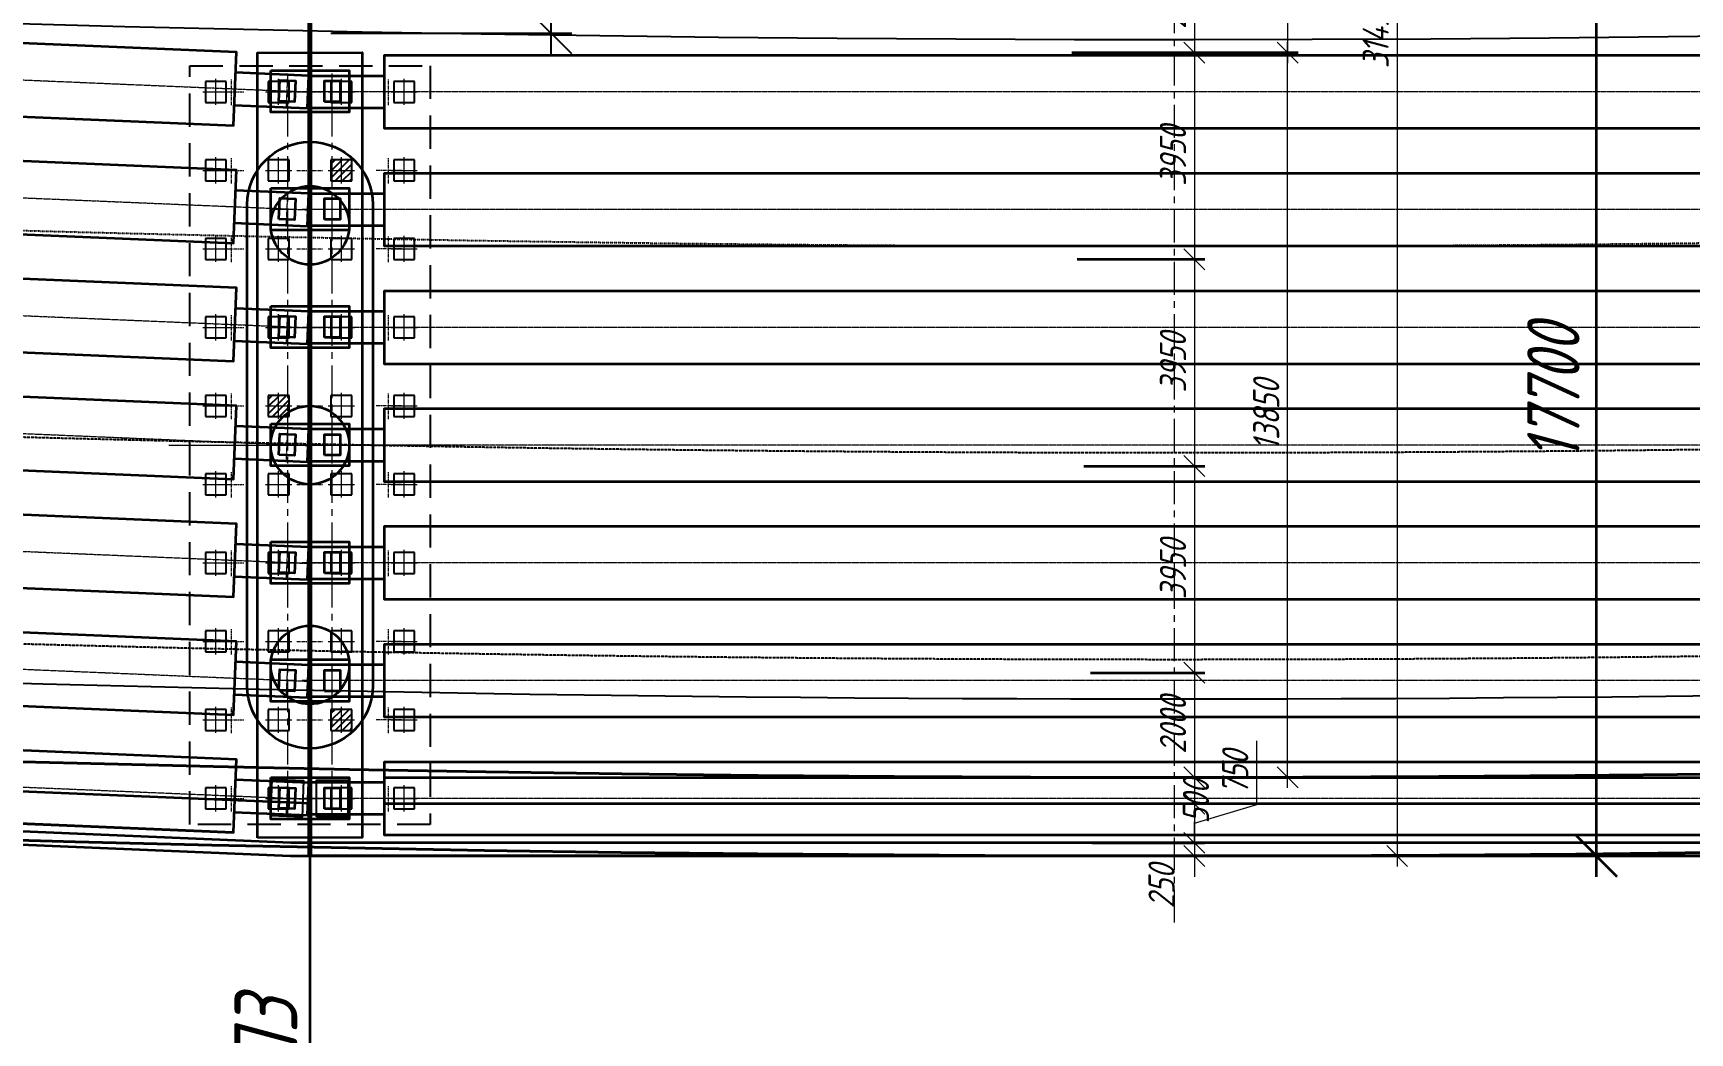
# Model space of a CAD drawing. Header units: millimetres. Extents: x 265754 to 14267433, y -6145605 to 2433772.
# Drawn here: x 6831254 to 6862927, y -690029 to -670926 of the extents above; entities that cross this region are included whole.
import ezdxf
from ezdxf import colors
from ezdxf.entities.mleader import LeaderData, LeaderLine
from ezdxf.math import Vec2, Vec3

# ---------------------------------------------------------------- set-up
doc = ezdxf.new("R2010")
doc.units = ezdxf.units.MM
for name, pattern in [('15-15', [6, 1.5, -3, 1.5]), ('DASHED', [7, 5, -2, 0]), ('невидимая', [9.525, 6.35, -3.175]), ('осевая', [2, 1.25, -0.25, 0.25, -0.25])]:
    doc.linetypes.add(name, pattern=pattern)
for name, color, linetype, lineweight in [('1-Бетон', 106, 'Continuous', 35), ('ИС_Выноски', 3, 'Continuous', 18), ('ИС_Ось', 3, 'осевая', 18), ('ИС_Размер', 3, 'Continuous', 18)]:
    doc.layers.add(name, color=color, linetype=linetype, lineweight=lineweight)
doc.layers.add('_Defpoints', color=8, linetype='Continuous', plot=False)
for name, color, linetype in [('_Размер', 7, 'Continuous'), ('ИС_Невидимая', 4, 'невидимая'), ('Основное направление 30.05.Верх покрытия', 7, 'Continuous'), ('Основное направление 30.05.Ось трассы', 7, 'Continuous'), ('Ось_петли_новый план.Верх покрытия', 7, 'Continuous'), ('Петля 1 ось справа.Верх покрытия', 7, 'Continuous'), ('Штриховая', 7, 'Continuous')]:
    doc.layers.add(name, color=color, linetype=linetype)
doc.styles.add('0', font='isocpeur.ttf', dxfattribs={"width": 0.8, "oblique": 15})
doc.styles.add('ISOCPEUR', font='isocpeur.ttf', dxfattribs={"width": 0.8, "oblique": 15, "height": 2.5})
doc.dimstyles.new('М200', dxfattribs={"dimscale": 200, "dimtxt": 2.5, "dimasz": 2, "dimexe": 1, "dimexo": 1, "dimgap": 0.8, "dimtad": 1, "dimdec": 0, "dimzin": 0, "dimdsep": 46, "dimtxsty": '0', "dimblk": 'OBLIQUE', "dimcen": 0.09, "dimdle": 1, "dimclrd": 256, "dimclre": 256, "dimclrt": 256, "dimadec": 4, "dimazin": 0, "dimtfac": 1, "dimtdec": 0, "dimtmove": 1, "dimatfit": 2, "dimfxl": 1, "dimtolj": 1, "dimtzin": 0, "dimlwd": -1, "dimarcsym": 0})
doc.dimstyles.new('М400нов', dxfattribs={"dimscale": 400, "dimtxt": 2.5, "dimasz": 2, "dimexe": 1, "dimexo": 1, "dimgap": 0.8, "dimtad": 1, "dimdec": 0, "dimzin": 0, "dimdsep": 46, "dimtxsty": '0', "dimblk": 'OBLIQUE', "dimcen": 0.09, "dimdle": 1, "dimclrd": 256, "dimclre": 256, "dimclrt": 256, "dimadec": 4, "dimazin": 0, "dimtfac": 1, "dimtdec": 0, "dimtmove": 1, "dimatfit": 2, "dimfxl": 1, "dimtolj": 1, "dimtzin": 0, "dimlwd": -1, "dimarcsym": 0})

# ---------------------------------------------------------------- blocks, each defined once
blk = doc.blocks.new('дорога план')
at = {"layer": 'Основное направление 30.05.Верх покрытия', "color": 5, "flags": 128}
blk.add_lwpolyline([(-265125, 62822, 0.022954), (-196382, 36536, 0.184063), (374243, 62046)], format="xyb", dxfattribs=at)
at = {"layer": 'Основное направление 30.05.Верх покрытия', "color": 6, "flags": 128}
blk.add_lwpolyline([(-265125, 53180, 0.021762), (-199161, 28134, 0.038759), (-77278, -1938, 0.025058), (3012, -14935, 0.040649), (135241, -12708)], format="xyb", dxfattribs=at)
at = {"layer": 'Основное направление 30.05.Верх покрытия', "color": 84, "flags": 128}
blk.add_lwpolyline([(-265125, 49916, 0.021366), (-200103, 25285, 0.038759), (-77769, -4898, 0.025058), (2819, -17929, 0.040644), (135520, -15696)], format="xyb", dxfattribs=at)
at = {"layer": 'Ось_петли_новый план.Верх покрытия', "color": 5, "linetype": 'DASHED', "flags": 128}
for points in [[(134781, -8031, -0.065719), (-77117, -1002)], [(135168, -11962, -0.065719), (-77764, -4899, -0.065719)]]:
    blk.add_lwpolyline(points, format="xyb", dxfattribs=at)
at = {"layer": 'Петля 1 ось справа.Верх покрытия', "color": 5, "linetype": '15-15', "flags": 128}
blk.add_lwpolyline([(-265125, 58518, 0.022417), (-197623, 32786, 0.183514), (374243, 57743)], format="xyb", dxfattribs=at)
blk = doc.blocks.new('б33 план')
at = {"layer": '1-Бетон'}
blk.add_lwpolyline([(1400, 700), (31600, 700), (31600, -700), (1400, -700)], close=True, dxfattribs=at)
blk.add_lwpolyline([(31600, 310), (33000, 310), (33000, -310), (31600, -310)], dxfattribs=at)
at = {"layer": 'ИС_Ось', "color": 3, "ltscale": 20}
for points in [[(0, 0), (33000, 0)], [(32600, 310), (32600, -310)]]:
    blk.add_lwpolyline(points, dxfattribs=at)
blk = doc.blocks.new('*U1460')
blk.add_blockref('б33 план', (-16500, 0))
blk = doc.blocks.new('*U1461')
at = {"layer": '_Defpoints', "color": 0, "linetype": 'ByBlock', "lineweight": -2, "transparency": 16777216}
for p in [(0, 29250), (0, 27000), (0, 24750), (0, 22500), (0, 20250), (0, 18000), (0, 15750)]:
    blk.add_blockref('*U1460', p, dxfattribs=at)
blk = doc.blocks.new('_OBLIQUE')
at = {"color": 0, "linetype": 'ByBlock', "lineweight": -2}
blk.add_line((0.5, 0.5), (-0.5, -0.5), dxfattribs=at)
blk = doc.blocks.new('*D162')
at = {"layer": 'Defpoints', "color": 0, "linetype": 'Continuous', "transparency": 16777216}
for p in [(6486585, -666598), (6486826, -671298), (6491153, -671298)]:
    blk.add_point(p, dxfattribs=at)
at = {"layer": 'ИС_Размер', "transparency": 16777216}
blk.add_line((6491153, -666398), (6491153, -671498), dxfattribs=at)
at = {"layer": 'ИС_Размер', "lineweight": -2, "transparency": 16777216}
for p, q in [((6486785, -666598), (6491353, -666598)), ((6487026, -671298), (6491353, -671298))]:
    blk.add_line(p, q, dxfattribs=at)
at = {"layer": 'ИС_Размер', "linetype": 'Continuous', "transparency": 16777216, "xscale": 400, "yscale": 400, "zscale": 400}
for p, rotation in [((6491153, -666598), 90), ((6491153, -671298), 270)]:
    blk.add_blockref('_OBLIQUE', p, dxfattribs=dict(at, rotation=rotation))
at = {"layer": 'ИС_Размер', "linetype": 'Continuous', "transparency": 16777216, "insert": (6490743, -668948), "char_height": 500, "attachment_point": 5, "rotation": 90, "style": '0'}
blk.add_mtext('\\A1;4700', dxfattribs=at)
blk = doc.blocks.new('*D163')
at = {"layer": 'Defpoints', "color": 0, "transparency": 16777216}
for p in [(6487369, -669298), (6486826, -671298), (6489371, -671298)]:
    blk.add_point(p, dxfattribs=at)
at = {"layer": 'ИС_Размер', "transparency": 16777216}
blk.add_line((6489371, -669098), (6489371, -671498), dxfattribs=at)
at = {"layer": 'ИС_Размер', "lineweight": -2, "transparency": 16777216}
for p, q in [((6487569, -669298), (6489571, -669298)), ((6487026, -671298), (6489571, -671298))]:
    blk.add_line(p, q, dxfattribs=at)
at = {"layer": 'ИС_Размер', "transparency": 16777216, "xscale": 400, "yscale": 400, "zscale": 400}
for p, rotation in [((6489371, -669298), 90), ((6489371, -671298), 270)]:
    blk.add_blockref('_OBLIQUE', p, dxfattribs=dict(at, rotation=rotation))
at = {"layer": 'ИС_Размер', "transparency": 16777216, "insert": (6488961, -670298), "char_height": 500, "attachment_point": 5, "rotation": 90, "style": '0'}
blk.add_mtext('\\A1;2000', dxfattribs=at)
blk = doc.blocks.new('*D164')
at = {"layer": 'Defpoints', "color": 0, "linetype": 'Continuous', "transparency": 16777216}
for p in [(6486826, -671298), (6486932, -675248), (6489371, -675248)]:
    blk.add_point(p, dxfattribs=at)
at = {"layer": 'ИС_Размер', "transparency": 16777216}
blk.add_line((6489371, -671098), (6489371, -675448), dxfattribs=at)
at = {"layer": 'ИС_Размер', "lineweight": -2, "transparency": 16777216}
for p, q in [((6487026, -671298), (6489571, -671298)), ((6487132, -675248), (6489571, -675248))]:
    blk.add_line(p, q, dxfattribs=at)
at = {"layer": 'ИС_Размер', "linetype": 'Continuous', "transparency": 16777216, "xscale": 400, "yscale": 400, "zscale": 400}
for p, rotation in [((6489371, -671298), 90), ((6489371, -675248), 270)]:
    blk.add_blockref('_OBLIQUE', p, dxfattribs=dict(at, rotation=rotation))
at = {"layer": 'ИС_Размер', "linetype": 'Continuous', "transparency": 16777216, "insert": (6488961, -673273), "char_height": 500, "attachment_point": 5, "rotation": 90, "style": '0'}
blk.add_mtext('\\A1;3950', dxfattribs=at)
blk = doc.blocks.new('*D165')
at = {"layer": 'Defpoints', "color": 0, "linetype": 'Continuous', "transparency": 16777216}
for p in [(6486932, -675248), (6487055, -679198), (6489371, -679198)]:
    blk.add_point(p, dxfattribs=at)
at = {"layer": 'ИС_Размер', "lineweight": -2, "transparency": 16777216}
for p, q in [((6487132, -675248), (6489571, -675248)), ((6487255, -679198), (6489571, -679198))]:
    blk.add_line(p, q, dxfattribs=at)
at = {"layer": 'ИС_Размер', "transparency": 16777216}
blk.add_line((6489371, -675048), (6489371, -679398), dxfattribs=at)
at = {"layer": 'ИС_Размер', "linetype": 'Continuous', "transparency": 16777216, "xscale": 400, "yscale": 400, "zscale": 400}
for p, rotation in [((6489371, -675248), 90), ((6489371, -679198), 270)]:
    blk.add_blockref('_OBLIQUE', p, dxfattribs=dict(at, rotation=rotation))
at = {"layer": 'ИС_Размер', "linetype": 'Continuous', "transparency": 16777216, "insert": (6488961, -677223), "char_height": 500, "attachment_point": 5, "rotation": 90, "style": '0'}
blk.add_mtext('\\A1;3950', dxfattribs=at)
blk = doc.blocks.new('*D166')
at = {"layer": 'Defpoints', "color": 0, "linetype": 'Continuous', "transparency": 16777216}
for p in [(6487182, -683148), (6487814, -685148), (6489371, -685148)]:
    blk.add_point(p, dxfattribs=at)
at = {"layer": 'ИС_Размер', "lineweight": -2, "transparency": 16777216}
for p, q in [((6487382, -683148), (6489571, -683148)), ((6488014, -685148), (6489571, -685148))]:
    blk.add_line(p, q, dxfattribs=at)
at = {"layer": 'ИС_Размер', "transparency": 16777216}
blk.add_line((6489371, -682948), (6489371, -685348), dxfattribs=at)
at = {"layer": 'ИС_Размер', "linetype": 'Continuous', "transparency": 16777216, "xscale": 400, "yscale": 400, "zscale": 400}
for p, rotation in [((6489371, -683148), 90), ((6489371, -685148), 270)]:
    blk.add_blockref('_OBLIQUE', p, dxfattribs=dict(at, rotation=rotation))
at = {"layer": 'ИС_Размер', "linetype": 'Continuous', "transparency": 16777216, "insert": (6488961, -684148), "char_height": 500, "attachment_point": 5, "rotation": 90, "style": '0'}
blk.add_mtext('\\A1;2000', dxfattribs=at)
blk = doc.blocks.new('*D167')
at = {"layer": 'Defpoints', "color": 0, "transparency": 16777216}
for p in [(6487217, -686398), (6487217, -686648), (6489371, -686648)]:
    blk.add_point(p, dxfattribs=at)
at = {"layer": 'ИС_Размер', "transparency": 16777216}
for p, q in [((6489371, -686398), (6489371, -685998)), ((6489371, -686398), (6489371, -686648)), ((6489371, -686648), (6489371, -687048))]:
    blk.add_line(p, q, dxfattribs=at)
at = {"layer": 'ИС_Размер', "lineweight": -2, "transparency": 16777216}
for p, q in [((6487417, -686398), (6489571, -686398)), ((6487417, -686648), (6489571, -686648))]:
    blk.add_line(p, q, dxfattribs=at)
at = {"layer": 'ИС_Размер', "transparency": 16777216, "xscale": 400, "yscale": 400, "zscale": 400}
for p, rotation in [((6489371, -686398), 270), ((6489371, -686648), 90)]:
    blk.add_blockref('_OBLIQUE', p, dxfattribs=dict(at, rotation=rotation))
at = {"layer": 'ИС_Размер', "transparency": 16777216, "insert": (6488742, -687234), "char_height": 500, "attachment_point": 5, "rotation": 90, "style": '0'}
blk.add_mtext('\\A1;250', dxfattribs=at)
blk = doc.blocks.new('*D168')
at = {"layer": 'Defpoints', "color": 0, "transparency": 16777216}
for p in [(6487814, -685148), (6487174, -685647), (6489371, -685647)]:
    blk.add_point(p, dxfattribs=at)
at = {"layer": 'ИС_Размер', "transparency": 16777216}
blk.add_line((6489371, -684948), (6489371, -685847), dxfattribs=at)
at = {"layer": 'ИС_Размер', "lineweight": -2, "transparency": 16777216}
for p, q in [((6488014, -685148), (6489571, -685148)), ((6487374, -685647), (6489571, -685647))]:
    blk.add_line(p, q, dxfattribs=at)
at = {"layer": 'ИС_Размер', "transparency": 16777216, "xscale": 400, "yscale": 400, "zscale": 400}
for p, rotation in [((6489371, -685148), 90), ((6489371, -685647), 270)]:
    blk.add_blockref('_OBLIQUE', p, dxfattribs=dict(at, rotation=rotation))
at = {"layer": 'ИС_Размер', "transparency": 16777216, "insert": (6489399, -685610), "char_height": 500, "attachment_point": 5, "rotation": 90, "style": '0'}
blk.add_mtext('\\A1;500', dxfattribs=at)
blk = doc.blocks.new('*D169')
at = {"layer": 'Defpoints', "color": 0, "transparency": 16777216}
for p in [(6487174, -685647), (6487217, -686398), (6489371, -686398)]:
    blk.add_point(p, dxfattribs=at)
at = {"layer": 'ИС_Размер', "transparency": 16777216}
for p, q in [((6490561, -685665), (6490561, -684451)), ((6489371, -685447), (6489371, -686598)), ((6489371, -686022), (6490561, -685665))]:
    blk.add_line(p, q, dxfattribs=at)
at = {"layer": 'ИС_Размер', "lineweight": -2, "transparency": 16777216}
for p, q in [((6487374, -685647), (6489571, -685647)), ((6487417, -686398), (6489571, -686398))]:
    blk.add_line(p, q, dxfattribs=at)
at = {"layer": 'ИС_Размер', "transparency": 16777216, "xscale": 400, "yscale": 400, "zscale": 400}
for p, rotation in [((6489371, -685647), 90), ((6489371, -686398), 270)]:
    blk.add_blockref('_OBLIQUE', p, dxfattribs=dict(at, rotation=rotation))
at = {"layer": 'ИС_Размер', "transparency": 16777216, "insert": (6490151, -685058), "char_height": 500, "attachment_point": 5, "rotation": 90, "style": '0'}
blk.add_mtext('\\A1;750', dxfattribs=at)
blk = doc.blocks.new('*D170')
at = {"layer": 'Defpoints', "color": 0, "linetype": 'Continuous', "transparency": 16777216}
for p in [(6487318, -655198), (6487217, -686648), (6493246, -686648)]:
    blk.add_point(p, dxfattribs=at)
at = {"layer": 'ИС_Размер', "transparency": 16777216}
blk.add_line((6493246, -654998), (6493246, -686848), dxfattribs=at)
at = {"layer": 'ИС_Размер', "lineweight": -2, "transparency": 16777216}
for p, q in [((6487518, -655198), (6493446, -655198)), ((6487417, -686648), (6493446, -686648))]:
    blk.add_line(p, q, dxfattribs=at)
at = {"layer": 'ИС_Размер', "linetype": 'Continuous', "transparency": 16777216, "xscale": 400, "yscale": 400, "zscale": 400}
for p, rotation in [((6493246, -655198), 90), ((6493246, -686648), 270)]:
    blk.add_blockref('_OBLIQUE', p, dxfattribs=dict(at, rotation=rotation))
at = {"layer": 'ИС_Размер', "linetype": 'Continuous', "transparency": 16777216, "insert": (6492836, -670923), "char_height": 500, "attachment_point": 5, "rotation": 90, "style": '0'}
blk.add_mtext('\\A1;31450', dxfattribs=at)
blk = doc.blocks.new('*D171')
at = {"layer": 'Defpoints', "color": 0, "linetype": 'Continuous', "transparency": 16777216}
for p in [(6486826, -671298), (6491153, -671298), (6487814, -685148)]:
    blk.add_point(p, dxfattribs=at)
at = {"layer": 'ИС_Размер', "transparency": 16777216}
blk.add_line((6491153, -685348), (6491153, -671098), dxfattribs=at)
at = {"layer": 'ИС_Размер', "lineweight": -2, "transparency": 16777216}
for p, q in [((6487026, -671298), (6491353, -671298)), ((6488014, -685148), (6491353, -685148))]:
    blk.add_line(p, q, dxfattribs=at)
at = {"layer": 'ИС_Размер', "linetype": 'Continuous', "transparency": 16777216, "xscale": 400, "yscale": 400, "zscale": 400}
for p, rotation in [((6491153, -671298), 90), ((6491153, -685148), 270)]:
    blk.add_blockref('_OBLIQUE', p, dxfattribs=dict(at, rotation=rotation))
at = {"layer": 'ИС_Размер', "linetype": 'Continuous', "transparency": 16777216, "insert": (6490743, -678223), "char_height": 500, "attachment_point": 5, "rotation": 90, "style": '0'}
blk.add_mtext('\\A1;13850', dxfattribs=at)
blk = doc.blocks.new('*D181')
at = {"layer": 'Defpoints', "color": 0, "linetype": 'Continuous', "transparency": 16777216}
for p in [(6487055, -679198), (6487182, -683148), (6489371, -683148)]:
    blk.add_point(p, dxfattribs=at)
at = {"layer": 'ИС_Размер', "transparency": 16777216}
blk.add_line((6489371, -678998), (6489371, -683348), dxfattribs=at)
at = {"layer": 'ИС_Размер', "lineweight": -2, "transparency": 16777216}
for p, q in [((6487255, -679198), (6489571, -679198)), ((6487382, -683148), (6489571, -683148))]:
    blk.add_line(p, q, dxfattribs=at)
at = {"layer": 'ИС_Размер', "linetype": 'Continuous', "transparency": 16777216, "xscale": 400, "yscale": 400, "zscale": 400}
for p, rotation in [((6489371, -679198), 90), ((6489371, -683148), 270)]:
    blk.add_blockref('_OBLIQUE', p, dxfattribs=dict(at, rotation=rotation))
at = {"layer": 'ИС_Размер', "linetype": 'Continuous', "transparency": 16777216, "insert": (6488961, -681173), "char_height": 500, "attachment_point": 5, "rotation": 90, "style": '0'}
blk.add_mtext('\\A1;3950', dxfattribs=at)
blk = doc.blocks.new('*U1466')
at = {"rotation": 182.4098864728825}
blk.add_blockref('б33 план', (16485, 694), dxfattribs=at)
blk = doc.blocks.new('*U1467')
at = {"layer": '_Defpoints', "color": 0, "linetype": 'ByBlock', "lineweight": -2, "transparency": 16777216}
for p in [(0, -15764), (0, -18016), (0, -20268), (0, -22520), (0, -24772), (0, -27024), (0, -29276)]:
    blk.add_blockref('*U1466', p, dxfattribs=at)
blk = doc.blocks.new('_None')
blk = doc.blocks.new('*U1377')
at = {"layer": '1-Бетон'}
blk.add_circle((0, 0), 750, dxfattribs=at)
blk = doc.blocks.new('*U1378')
at = {"layer": '1-Бетон', "color": 0, "linetype": 'ByBlock', "lineweight": -2, "transparency": 16777216}
for p in [(0, 0), (4200, 0), (8400, 0)]:
    blk.add_blockref('*U1377', p, dxfattribs=at)
blk = doc.blocks.new('*U1373')
at = {"layer": 'ИС_Ось', "ltscale": 500}
blk.add_line((0, -725), (0, 725), dxfattribs=at)
blk = doc.blocks.new('*U1374')
at = {"layer": '1-Бетон', "color": 0, "linetype": 'ByBlock', "lineweight": -2, "transparency": 16777216}
for p in [(0, 0), (2250, 0), (4500, 0), (6750, 0), (9000, 0), (11250, 0), (13500, 0)]:
    blk.add_blockref('*U1373', p, dxfattribs=at)
blk = doc.blocks.new('*U1428')
at = {"layer": 'ИС_Невидимая', "ltscale": 20}
blk.add_lwpolyline([(-0.2, -0.2), (0.2, -0.2), (0.2, 0.2), (-0.2, 0.2), (-0.2, -0.2)], dxfattribs=at)
at = {"layer": 'ИС_Ось', "ltscale": 50}
for points in [[(-0.25, 0), (0.25, 0)], [(0, -0.25), (0, 0.25)]]:
    blk.add_lwpolyline(points, dxfattribs=at)
blk = doc.blocks.new('*U1429')
at = {"color": 0, "linetype": 'ByBlock', "lineweight": -2, "transparency": 16777216}
for p in [(0, 0), (1.2, 0), (2.4, 0), (3.6, 0), (0, -1.5), (1.2, -1.5), (2.4, -1.5), (3.6, -1.5), (0, -3), (1.2, -3), (2.4, -3), (3.6, -3), (0, -4.5), (1.2, -4.5), (2.4, -4.5), (3.6, -4.5), (0, -6), (1.2, -6), (2.4, -6), (3.6, -6), (0, -7.5), (1.2, -7.5), (2.4, -7.5), (3.6, -7.5), (0, -9), (1.2, -9), (2.4, -9), (3.6, -9), (0, -10.5), (1.2, -10.5), (2.4, -10.5), (3.6, -10.5), (0, -12), (1.2, -12), (2.4, -12), (3.6, -12), (0, -13.5), (1.2, -13.5), (2.4, -13.5), (3.6, -13.5)]:
    blk.add_blockref('*U1428', p, dxfattribs=at)
blk = doc.blocks.new('св поле кальм пл')
at = {"layer": 'Штриховая'}
h = blk.add_hatch(dxfattribs=at)
h.set_pattern_fill('ANSI31', color=256, scale=0.03)
h.set_pattern_definition([(176.87772, (80.8965, -18.7351), (-0.00518798, -0.09510861), [])])
h.paths.add_polyline_path([(9.655, 9.193), (9.388, 9.49), (9.09, 9.223), (9.357, 8.926)])
h = blk.add_hatch(dxfattribs=at)
h.set_pattern_fill('ANSI31', color=256, scale=0.03)
h.set_pattern_definition([(176.87772, (77.2301, -23.63383), (-0.00518798, -0.09510861), [])])
h.paths.add_polyline_path([(5.988, 4.294), (5.721, 4.592), (5.423, 4.325), (5.69, 4.027)])
h = blk.add_hatch(dxfattribs=at)
h.set_pattern_fill('ANSI31', color=256, scale=0.03)
h.set_pattern_definition([(176.87772, (73.07847, -25.74427), (-0.00518798, -0.09510861), [])])
h.paths.add_polyline_path([(1.837, 2.183), (1.57, 2.481), (1.272, 2.214), (1.539, 1.916)])
at = {"layer": 'ИС_Невидимая', "ltscale": 0.1}
blk.add_lwpolyline([(12.797, 8.384), (2.001, -1.295), (-1.07, 2.13), (9.726, 11.809), (12.797, 8.384)], dxfattribs=at)
at = {"layer": 'ИС_Ось', "color": 1, "ltscale": 500}
for points in [[(11.262, 10.097), (0.073, 0.066)], [(7.399, 3.544), (4.329, 6.969)]]:
    blk.add_lwpolyline(points, dxfattribs=at)
at = {"color": 1, "rotation": 131.8774809}
blk.add_blockref('*U1429', (2.039, -0.589), dxfattribs=at)
blk = doc.blocks.new('*D1442')
at = {"layer": '_Размер', "transparency": 16777216}
for p, q in [((6843530, -669135), (6843530, -666307)), ((6841150, -668374), (6841150, -671324)), ((6841150, -669849), (6843530, -669135))]:
    blk.add_line(p, q, dxfattribs=at)
at = {"layer": '_Размер', "lineweight": -2, "transparency": 16777216}
for p, q in [((6836947, -668774), (6841550, -668774)), ((6836947, -670924), (6841550, -670924))]:
    blk.add_line(p, q, dxfattribs=at)
at = {"layer": 'Defpoints', "color": 0, "transparency": 16777216}
for p in [(6836547, -668774), (6836547, -670924), (6841150, -670924)]:
    blk.add_point(p, dxfattribs=at)
at = {"layer": '_Размер', "transparency": 16777216, "xscale": 800, "yscale": 800, "zscale": 800}
for p, rotation in [((6841150, -668774), 90), ((6841150, -670924), 270)]:
    blk.add_blockref('_OBLIQUE', p, dxfattribs=dict(at, rotation=rotation))
at = {"layer": '_Размер', "transparency": 16777216, "insert": (6842710, -667721), "char_height": 1000, "attachment_point": 5, "rotation": 90, "style": '0'}
blk.add_mtext('\\A1;2150', dxfattribs=at)
blk = doc.blocks.new('*D1785')
at = {"layer": '1-Бетон', "transparency": 16777216}
blk.add_line((6861138, -668548), (6861138, -687048), dxfattribs=at)
at = {"layer": '1-Бетон', "lineweight": -2, "transparency": 16777216}
for p, q in [((6853472, -668948), (6861538, -668948)), ((6853472, -686648), (6861538, -686648))]:
    blk.add_line(p, q, dxfattribs=at)
at = {"layer": 'Defpoints', "color": 0, "transparency": 16777216}
for p in [(6853072, -668948), (6853072, -686648), (6861138, -686648)]:
    blk.add_point(p, dxfattribs=at)
at = {"layer": '1-Бетон', "transparency": 16777216, "xscale": 800, "yscale": 800, "zscale": 800}
for p, rotation in [((6861138, -668948), 90), ((6861138, -686648), 270)]:
    blk.add_blockref('_OBLIQUE', p, dxfattribs=dict(at, rotation=rotation))
at = {"layer": '1-Бетон', "transparency": 16777216, "insert": (6860318, -677798), "char_height": 1000, "attachment_point": 5, "rotation": 90, "style": '0'}
blk.add_mtext('\\A1;17700', dxfattribs=at)
blk = doc.blocks.new('размеры')
at = {"layer": 'ИС_Размер', "linetype": 'Continuous'}
for base, p1, p2, picture, middle in [((3874.4, -17699.7), (-2053.5, 13750), (-2154.5, -17699.7), '*D170', (3464.4, -1974.8)), ((1781.4, -2349.6), (-2786.8, 2350.4), (-2545.8, -2349.6), '*D162', (1371.4, 0.4)), ((0, -6299.6), (-2545.8, -2349.6), (-2439.7, -6299.6), '*D164', (-410, -4324.6)), ((1781.4, -2349.6), (-1557.1, -16199.6), (-2545.8, -2349.6), '*D171', (1371.4, -9274.6)), ((0, -10249.6), (-2439.7, -6299.6), (-2316.3, -10249.6), '*D165', (-410, -8274.6)), ((0, -14199.6), (-2316.3, -10249.6), (-2189.7, -14199.6), '*D181', (-410, -12224.6)), ((0, -16199.6), (-2189.7, -14199.6), (-1557.1, -16199.6), '*D166', (-410, -15199.6))]:
    dim = blk.add_linear_dim(base=base, p1=p1, p2=p2, angle=270, dimstyle='М200', dxfattribs=at)
    dim.commit()
    dim.dimension.update_dxf_attribs({"geometry": picture, "text_midpoint": middle, "insert": (-6489371.4, 668947.9)})
at = {"layer": 'ИС_Размер'}
for base, p1, p2, picture, middle, set_off in [((0, -2349.6), (-2002.8, -350), (-2545.8, -2349.6), '*D163', (-410, -1349.8), (-6489371.4, 668947.9)), ((0, -17449.6595), (-2196.9098, -16699.2417), (-2154.653, -17449.6595), '*D169', (780, -16557.4506), (-6489371.4073, 668947.9297))]:
    dim = blk.add_linear_dim(base=base, p1=p1, p2=p2, angle=270, dimstyle='М200', dxfattribs=at)
    dim.commit()
    dim.dimension.update_dxf_attribs({"geometry": picture, "text_midpoint": middle, "insert": set_off})
for base, p1, p2, angle, picture, middle in [((0, -16699.2), (-1557.1, -16199.6), (-2196.9, -16699.2), 270, '*D168', (437.3, -16661.9)), ((0, -17699.7), (-2154.7, -17449.7), (-2154.5, -17699.7), 90, '*D167', (-219.6, -18286.6))]:
    dim = blk.add_linear_dim(base=base, p1=p1, p2=p2, angle=angle, dimstyle='М200', dxfattribs=at)
    dim.commit()
    dim.dimension.update_dxf_attribs({"geometry": picture, "text_midpoint": middle, "dimtype": 128, "insert": (-6489371.4, 668947.9)})
blk = doc.blocks.new('мост план кальмиус')
at = {"layer": '1-Бетон', "color": 4}
for points in [[(-16551.3, 13762.7), (-49522.1, 15137.6), (-49522.1, -16327.7), (-16896.3, -17700.8), (-16551.3, -17700), (-16551.3, 13762.7)], [(-16501.3, 13750), (16498.7, 13750), (16498.7, -17700), (-16501.3, -17700), (-16501.3, 13750)], [(-15101.7, -16200.8), (16862.2, -16200.8), (50505.5, -14784.9), (73545.4, -12805.6)], [(-15101.7, -16700.8), (16872.7, -16700.8), (50537.5, -15284), (73545.4, -13307.4)]]:
    blk.add_lwpolyline(points, dxfattribs=at)
at = {"layer": '1-Бетон', "color": 3}
blk.add_lwpolyline([(-17527.6, -17351.6), (-17527.2, -2351.4), (-15527.1, -2350.4), (-15527.5, -17350.6)], close=True, dxfattribs=at)
at = {"layer": '1-Бетон', "color": 5}
for points in [[(-17276.7, -2688.8), (-15776.7, -2688.8), (-15776.7, -3488.8), (-17276.7, -3488.8), (-17276.7, -2688.8)], [(-17122.2, -3278.5), (-17105.4, -2878.8), (-16805.7, -2891.4), (-16822.5, -3291.1), (-17122.2, -3278.5)], [(-16251.7, -3288.8), (-16251.7, -2888.8), (-15951.7, -2888.8), (-15951.7, -3288.8), (-16251.7, -3288.8)], [(-17276.7, -4940.8), (-15776.7, -4940.8), (-15776.7, -5740.8), (-17276.7, -5740.8), (-17276.7, -4940.8)], [(-17122.2, -5530.5), (-17105.4, -5130.8), (-16805.7, -5143.4), (-16822.5, -5543.1), (-17122.2, -5530.5)], [(-16251.7, -5540.8), (-16251.7, -5140.8), (-15951.7, -5140.8), (-15951.7, -5540.8), (-16251.7, -5540.8)], [(-17276.7, -7192.8), (-15776.7, -7192.8), (-15776.7, -7992.8), (-17276.7, -7992.8), (-17276.7, -7192.8)], [(-17122.2, -7782.5), (-17105.4, -7382.8), (-16805.7, -7395.4), (-16822.5, -7795.1), (-17122.2, -7782.5)], [(-16251.7, -7792.8), (-16251.7, -7392.8), (-15951.7, -7392.8), (-15951.7, -7792.8), (-16251.7, -7792.8)], [(-17276.7, -9444.8), (-15776.7, -9444.8), (-15776.7, -10244.8), (-17276.7, -10244.8), (-17276.7, -9444.8)], [(-17122.2, -10034.5), (-17105.4, -9634.8), (-16805.7, -9647.4), (-16822.5, -10047.1), (-17122.2, -10034.5)], [(-16251.7, -10044.8), (-16251.7, -9644.8), (-15951.7, -9644.8), (-15951.7, -10044.8), (-16251.7, -10044.8)], [(-17276.7, -11696.8), (-15776.7, -11696.8), (-15776.7, -12496.8), (-17276.7, -12496.8), (-17276.7, -11696.8)], [(-17122.2, -12286.5), (-17105.4, -11886.8), (-16805.7, -11899.4), (-16822.5, -12299.1), (-17122.2, -12286.5)], [(-16251.7, -12296.8), (-16251.7, -11896.8), (-15951.7, -11896.8), (-15951.7, -12296.8), (-16251.7, -12296.8)], [(-17276.7, -13948.8), (-15776.7, -13948.8), (-15776.7, -14748.8), (-17276.7, -14748.8), (-17276.7, -13948.8)], [(-17122.2, -14538.5), (-17105.4, -14138.8), (-16805.7, -14151.4), (-16822.5, -14551.1), (-17122.2, -14538.5)], [(-16251.7, -14548.8), (-16251.7, -14148.8), (-15951.7, -14148.8), (-15951.7, -14548.8), (-16251.7, -14548.8)], [(-17276.7, -16200.8), (-15776.7, -16200.8), (-15776.7, -17000.8), (-17276.7, -17000.8), (-17276.7, -16200.8)], [(-17122.2, -16790.5), (-17105.4, -16390.8), (-16805.7, -16403.4), (-16822.5, -16803.1), (-17122.2, -16790.5)], [(-16251.7, -16800.8), (-16251.7, -16400.8), (-15951.7, -16400.8), (-15951.7, -16800.8), (-16251.7, -16800.8)]]:
    blk.add_lwpolyline(points, dxfattribs=at)
at = {"layer": '1-Бетон', "elevation": -5778.2}
blk.add_lwpolyline([(-17726.7, -14451.1), (-17726.7, -5251.1, -0.9958479), (-15326.7, -5251.1), (-15326.7, -14451.1, -0.9958479)], format="xyb", close=True, dxfattribs=at)
at = {"layer": '1-Бетон'}
for points in [[(73545.4, -14060.2), (50585.4, -16032.6), (16888.5, -17450.8), (-16891.1, -17450.8), (-50587.9, -16032.6), (-73548, -14060.2)], [(-73548, -14311.1), (-50603.9, -16282.2), (-16896.3, -17700.8), (16893.8, -17700.8), (50601.3, -16282.2), (73545.4, -14311.1)], [(-16509.9, -16700.8), (-49481.7, -15336.1)], [(-17993.1, -17254.3), (-48166.4, -15984.4)], [(15098.3, -17300.8), (-15101.7, -17300.8)]]:
    blk.add_lwpolyline(points, dxfattribs=at)
at = {"layer": '_Defpoints', "color": 2}
for points in [[(-17278.4, -16934), (-17249, -16234.7), (-16649.5, -16259.9), (-16678.9, -16959.3)], [(-16401.7, -16950.8), (-16401.7, -16250.8), (-15801.7, -16250.8), (-15801.7, -16950.8)]]:
    blk.add_lwpolyline(points, close=True, dxfattribs=at)
at = {"layer": 'ИС_Ось', "color": 1, "ltscale": 500}
for points in [[(-1.7, -18975.4), (-1.7, 15024.6)], [(-16526.7, -17624.6), (-16526.7, -2074.4)], [(-19226.7, -9850.5), (-13826.7, -9850.5)]]:
    blk.add_lwpolyline(points, dxfattribs=at)
at = {"layer": 'ИС_Ось', "ltscale": 500, "elevation": 5778.2}
blk.add_lwpolyline([(-16951.7, -16951.8), (-16951.7, -2751.8)], dxfattribs=at)
at = {"layer": 'ИС_Ось', "ltscale": 500}
blk.add_lwpolyline([(-16101.7, -16951.8), (-16101.7, -2751.8)], dxfattribs=at)
at = {"layer": 'ИС_Ось', "ltscale": 50}
for points in [[(-18276.5, -3102.1), (-17776.5, -3102.1)], [(-18026.5, -3352.1), (-18026.5, -2852.1)], [(-16776.5, -3102.1), (-16276.5, -3102.1)], [(-16526.5, -3352.1), (-16526.5, -2852.1)], [(-14776.9, -3102.1), (-15276.9, -3102.1)], [(-15026.9, -3352.1), (-15026.9, -2852.1)], [(-18026.5, -4852), (-18026.5, -4352)], [(-16526.5, -4852), (-16526.5, -4352)], [(-15026.9, -4852), (-15026.9, -4352)], [(-18276.5, -4602), (-17776.5, -4602)], [(-16776.5, -4602), (-16276.5, -4602)], [(-14776.9, -4602), (-15276.9, -4602)], [(-18026.5, -6352), (-18026.5, -5852)], [(-16526.5, -6352), (-16526.5, -5852)], [(-15026.9, -6352), (-15026.9, -5852)], [(-18276.5, -6102), (-17776.5, -6102)], [(-16776.5, -6102), (-16276.5, -6102)], [(-14776.9, -6102), (-15276.9, -6102)], [(-18026.5, -7852.1), (-18026.5, -7352.1)], [(-16526.5, -7852.1), (-16526.5, -7352.1)], [(-15026.9, -7852.1), (-15026.9, -7352.1)], [(-18276.5, -7602.1), (-17776.5, -7602.1)], [(-16776.5, -7602.1), (-16276.5, -7602.1)], [(-14776.9, -7602.1), (-15276.9, -7602.1)], [(-18026.5, -9352.1), (-18026.5, -8852.1)], [(-16526.5, -9352.1), (-16526.5, -8852.1)], [(-15026.9, -9352.1), (-15026.9, -8852.1)], [(-18276.5, -9102.1), (-17776.5, -9102.1)], [(-16776.5, -9102.1), (-16276.5, -9102.1)], [(-14776.9, -9102.1), (-15276.9, -9102.1)], [(-18026.5, -10852.1), (-18026.5, -10352.1)], [(-16526.5, -10852.1), (-16526.5, -10352.1)], [(-15026.9, -10852.1), (-15026.9, -10352.1)], [(-18276.5, -10602.1), (-17776.5, -10602.1)], [(-16776.5, -10602.1), (-16276.5, -10602.1)], [(-14776.9, -10602.1), (-15276.9, -10602.1)], [(-18026.5, -12352.1), (-18026.5, -11852.1)], [(-16526.5, -12352.1), (-16526.5, -11852.1)], [(-15026.9, -12352.1), (-15026.9, -11852.1)], [(-18276.5, -12102.1), (-17776.5, -12102.1)], [(-16776.5, -12102.1), (-16276.5, -12102.1)], [(-14776.9, -12102.1), (-15276.9, -12102.1)], [(-18276.5, -13602.1), (-17776.5, -13602.1)], [(-18026.5, -13852.1), (-18026.5, -13352.1)], [(-16776.5, -13602.1), (-16276.5, -13602.1)], [(-16526.5, -13852.1), (-16526.5, -13352.1)], [(-14776.9, -13602.1), (-15276.9, -13602.1)], [(-15026.9, -13852.1), (-15026.9, -13352.1)], [(-18026.5, -15352), (-18026.5, -14852)], [(-16526.5, -15352), (-16526.5, -14852)], [(-15026.9, -15352), (-15026.9, -14852)], [(-18276.5, -15102), (-17776.5, -15102)], [(-16776.5, -15102), (-16276.5, -15102)], [(-14776.9, -15102), (-15276.9, -15102)], [(-18026.5, -16852.1), (-18026.5, -16352.1)], [(-16526.5, -16852.1), (-16526.5, -16352.1)], [(-15026.9, -16852.1), (-15026.9, -16352.1)], [(-18276.5, -16602.1), (-17776.5, -16602.1)], [(-16776.5, -16602.1), (-16276.5, -16602.1)], [(-14776.9, -16602.1), (-15276.9, -16602.1)]]:
    blk.add_lwpolyline(points, dxfattribs=at)
at = {"layer": '1-Бетон', "color": 1, "xscale": 999.9999999999986, "yscale": 999.9999999999986, "zscale": 999.9999999999986, "rotation": 228.1225190970572}
blk.add_blockref('св поле кальм пл', (-16526.7, -1975.8), dxfattribs=at)
at = {"layer": '1-Бетон'}
blk.add_blockref('размеры', (382.7, 0), dxfattribs=at)
at = {"layer": '1-Бетон', "rotation": 90}
for name, p in [('*U1374', (-16526.7, -16600.5)), ('*U1378', (-16526.7, -14050.5))]:
    blk.add_blockref(name, p, dxfattribs=at)
at = {"layer": '_Defpoints', "xscale": -1}
blk.add_blockref('*U1467', (-33049.7, 13356), dxfattribs=at)
at = {"layer": '_Defpoints', "rotation": 180}
blk.add_blockref('*U1461', (-1.7, 12649.2), dxfattribs=at)
at = {"layer": 'ИС_Выноски'}
ml = blk.add_multileader_mtext('Standard', dxfattribs=at)
ml.set_content('Ось опоры ОП3 \\PПК 70+38,14', color=256, style='ISOCPEUR')
ml.set_leader_properties(color=256, linetype='ByLayer')
ml.set_arrow_properties(name='NONE')
ml.build(insert=Vec2(0, 0))
ml.multileader.update_dxf_attribs({"text_left_attachment_type": 6, "text_right_attachment_type": 6, "dogleg_length": 0.36, "arrow_head_size": 600, "scale": 200})
ctx = ml.context
ctx.base_point, ctx.scale, ctx.char_height, ctx.arrow_head_size, ctx.landing_gap_size, ctx.plane_origin, ctx.plane_x_axis, ctx.plane_y_axis = Vec3(-16526.7, -29664.4), 200, 1200, 600, 125, Vec3(-9531, -10788.8), Vec3(0, 1), Vec3(-1, 0)
ctx.left_attachment, ctx.right_attachment, ctx.text_align_type = 6, 6, 1
notes = []
notes.append((ctx, [(1, (1, 1, 0), (-16526.7, -19970.3), (0, -1), 161, [(1, [(-16526.7, -17624.6)], 0, [])])]))
ctx.mtext.insert, ctx.mtext.text_direction, ctx.mtext.rotation, ctx.mtext.width, ctx.mtext.alignment, ctx.mtext.flow_direction = Vec3(-17966.7, -24897.9), Vec3(0, 1), 1.5707963, 11378.466, 2, 5
for ctx, leaders in notes:
    for number, flags, end, landing, length, lines in leaders:
        leader = LeaderData()
        leader.index, (leader.has_last_leader_line, leader.has_dogleg_vector, leader.attachment_direction) = number, flags
        leader.last_leader_point, leader.dogleg_vector, leader.dogleg_length = Vec3(end), Vec3(landing), length
        for number, points, colour, breaks in lines:
            line = LeaderLine()
            line.index, line.vertices, line.color, line.breaks = number, Vec3.list(points), colors.encode_raw_color(colour), breaks
            leader.lines.append(line)
        ctx.leaders.append(leader)

msp = doc.modelspace()

# ---------------------------------------------------------------- linework, layer by layer
at = {"layer": '_Defpoints', "lineweight": 40, "flags": 128}
msp.add_lwpolyline([(6526179.6907, -618463.5811, 0.2084871919), (7179693.3927, -618583.0137, 0.2084871919)], format="xyb", dxfattribs=at)
at = {"layer": 'Основное направление 30.05.Ось трассы', "color": 2, "lineweight": 40, "true_color": 0xf1eb1f, "flags": 128}
msp.add_lwpolyline([(6526779.3492, -617088.6594, 0.2084871919), (7179094.2368, -617207.8729, 0.2084871919)], format="xyb", dxfattribs=at)

# ---------------------------------------------------------------- block references
at = {"rotation": 0.05956409231201451}
msp.add_blockref('дорога план', (6798447.7567, -667080.4588), dxfattribs=at)
at = {"layer": '1-Бетон'}
msp.add_blockref('мост план кальмиус', (6853073.53, -668947.9294), dxfattribs=at)

# ---------------------------------------------------------------- dimensions: what is measured, and where the dimension line sits
dim = msp.add_linear_dim(base=(6861138.1979, -686647.5892), p1=(6853071.8048, -668947.9294), p2=(6853071.8048, -686647.5892), angle=90, dimstyle='М400нов', dxfattribs=at)
dim.commit()
dim.dimension.update_dxf_attribs({"geometry": '*D1785', "text_midpoint": (6860318.1979, -677797.7593)})
at = {"layer": '_Размер'}
dim = msp.add_linear_dim(base=(6841150.3339, -670923.7044), p1=(6836546.575, -668774.1171), p2=(6836546.575, -670923.7044), angle=90, dimstyle='М400нов', dxfattribs=at)
dim.commit()
dim.dimension.update_dxf_attribs({"geometry": '*D1442', "text_midpoint": (6842710.3339, -668814.9108)})

# ---------------------------------------------------------------- leaders
at = {"layer": 'ИС_Выноски'}
ml = msp.add_multileader_mtext('Standard', dxfattribs=at)
ml.set_content('Ось опоры ОП3 \\PПК 70+38,14', color=256, style='ISOCPEUR')
ml.set_leader_properties(color=256, linetype='ByLayer')
ml.set_arrow_properties(name='NONE')
ml.build(insert=Vec2(0, 0))
ml.multileader.update_dxf_attribs({"text_left_attachment_type": 6, "text_right_attachment_type": 6, "dogleg_length": 0.36, "arrow_head_size": 600, "scale": 200})
ctx = ml.context
ctx.base_point, ctx.scale, ctx.char_height, ctx.arrow_head_size, ctx.landing_gap_size, ctx.plane_origin, ctx.plane_x_axis, ctx.plane_y_axis = Vec3(6836546.8121, -499969.3062), 200, 1200, 600, 125, Vec3(6843542.4886, -481093.6925), Vec3(0, 1), Vec3(-1, 0)
ctx.left_attachment, ctx.right_attachment, ctx.text_align_type = 6, 6, 1
notes = []
notes.append((ctx, [(1, (1, 1, 0), (6836546.8121, -490275.1864), (0, -1), 161.0417, [(1, [(6836546.8121, -487929.5309)], 0, [])])]))
ctx.mtext.insert, ctx.mtext.text_direction, ctx.mtext.rotation, ctx.mtext.width, ctx.mtext.alignment, ctx.mtext.flow_direction = Vec3(6835106.8121, -495202.7671), Vec3(0, 1), 1.5707963268, 11378.466284, 2, 5
ml = msp.add_multileader_mtext('Standard', dxfattribs=at)
ml.set_content('Ось опоры ОП3 \\PПК 70+38,14', color=256, style='ISOCPEUR')
ml.set_leader_properties(color=256, linetype='ByLayer')
ml.set_arrow_properties(name='NONE')
ml.build(insert=Vec2(0, 0))
ml.multileader.update_dxf_attribs({"text_left_attachment_type": 6, "text_right_attachment_type": 6, "dogleg_length": 0.36, "arrow_head_size": 600, "scale": 200})
ctx = ml.context
ctx.base_point, ctx.scale, ctx.char_height, ctx.arrow_head_size, ctx.landing_gap_size, ctx.plane_origin, ctx.plane_x_axis, ctx.plane_y_axis = Vec3(6836546.8121, -625793.8358), 200, 1200, 600, 125, Vec3(6843542.4886, -606918.2222), Vec3(0, 1), Vec3(-1, 0)
ctx.left_attachment, ctx.right_attachment, ctx.text_align_type = 6, 6, 1
notes.append((ctx, [(1, (1, 1, 0), (6836546.8121, -616099.7161), (0, -1), 161.0417, [(1, [(6836546.8121, -613754.0606)], 0, [])])]))
ctx.mtext.insert, ctx.mtext.text_direction, ctx.mtext.rotation, ctx.mtext.width, ctx.mtext.alignment, ctx.mtext.flow_direction = Vec3(6835106.8121, -621027.2968), Vec3(0, 1), 1.5707963268, 11378.466284, 2, 5
for ctx, leaders in notes:
    for number, flags, end, landing, length, lines in leaders:
        leader = LeaderData()
        leader.index, (leader.has_last_leader_line, leader.has_dogleg_vector, leader.attachment_direction) = number, flags
        leader.last_leader_point, leader.dogleg_vector, leader.dogleg_length = Vec3(end), Vec3(landing), length
        for number, points, colour, breaks in lines:
            line = LeaderLine()
            line.index, line.vertices, line.color, line.breaks = number, Vec3.list(points), colors.encode_raw_color(colour), breaks
            leader.lines.append(line)
        ctx.leaders.append(leader)

doc.saveas('drawing.dxf')
